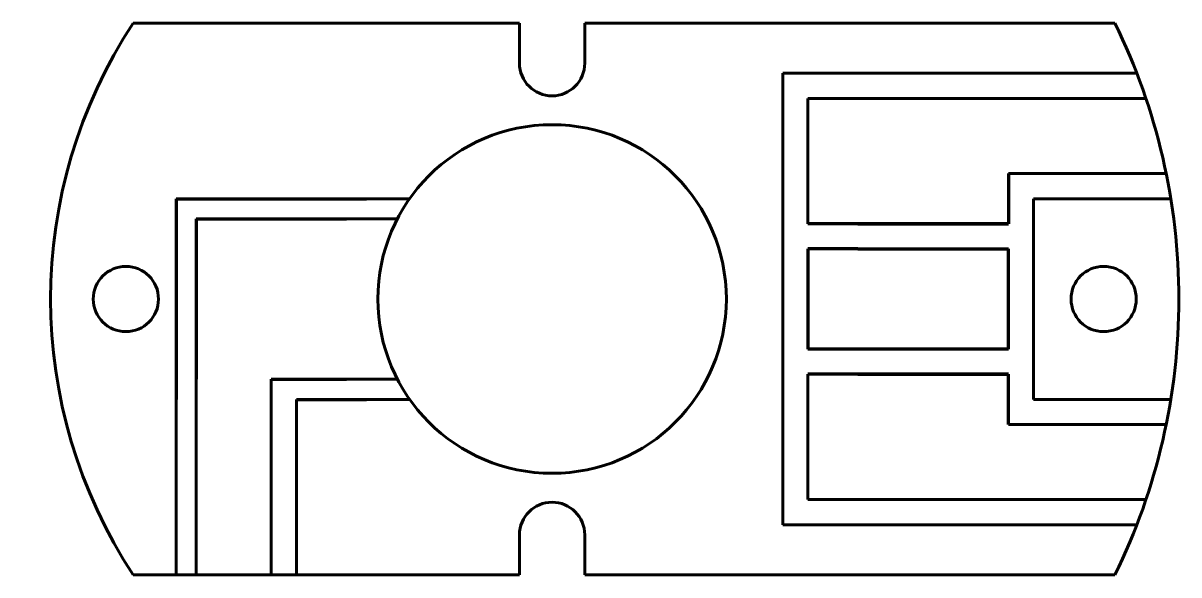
# Model space of a CAD drawing. Header units: millimetres. Extents: x -459.3 to -436.3, y -514.2 to -503.2.
import ezdxf

# ---------------------------------------------------------------- set-up
doc = ezdxf.new("R2010")
doc.units = ezdxf.units.MM
doc.linetypes.add('K5LT_BASIC', pattern=[0])
doc.linetypes.add('K5LT_REINFORCED', pattern=[0])

# ---------------------------------------------------------------- blocks, each defined once
blk = doc.blocks.new('U0')
at = {"color": 150, "linetype": 'K5LT_BASIC', "lineweight": 60, "true_color": 0x0080ff}
for p, q in [((-449.416, -503.245), (-457.118, -503.245)), ((-449.416, -504.045), (-449.416, -503.245)), ((-448.116, -504.045), (-448.116, -503.245)), ((-437.541, -503.245), (-448.116, -503.245)), ((-449.416, -513.445), (-449.416, -514.245)), ((-448.116, -513.445), (-448.116, -514.245)), ((-449.416, -514.245), (-457.118, -514.245)), ((-442.766, -514.245), (-448.116, -514.245)), ((-442.766, -514.245), (-437.541, -514.245))]:
    blk.add_line(p, q, dxfattribs=at)
for centre, radius in [((-448.766, -508.745), 3.475), ((-457.266, -508.745), 0.65)]:
    blk.add_circle(centre, radius, dxfattribs=at)
for centre, radius, start, end in [((-448.766, -508.745), 10, 146.633, 213.367), ((-448.766, -508.745), 12.5, 0, 26.1039), ((-448.766, -504.045), 0.65, 180, 0), ((-437.766, -508.745), 0.65, 0, 180), ((-437.766, -508.745), 0.65, 180, 0), ((-448.766, -508.745), 12.5, 333.8961, 0), ((-448.766, -513.445), 0.65, 0, 180)]:
    blk.add_arc(centre, radius, start, end, dxfattribs=at)
blk = doc.blocks.new('U1')
at = {"color": 134, "linetype": 'K5LT_REINFORCED', "lineweight": 100, "true_color": 0x009696}
for p, q in [((-456.266, -506.745), (-456.266, -510.745)), ((-456.266, -506.745), (-452.466, -506.745)), ((-455.866, -507.145), (-455.866, -510.345)), ((-455.866, -507.145), (-452.866, -507.145)), ((-455.866, -507.145), (-455.866, -510.345)), ((-454.366, -510.345), (-452.866, -510.345)), ((-453.866, -510.745), (-452.466, -510.745))]:
    blk.add_line(p, q, dxfattribs=at)

msp = doc.modelspace()

# ---------------------------------------------------------------- linework, layer by layer
at = {"color": 150, "linetype": 'K5LT_BASIC', "lineweight": 60, "true_color": 0x0080ff}
for p, q in [((-444.166, -504.745), (-444.166, -504.245)), ((-444.166, -504.245), (-437.104, -504.245)), ((-444.166, -507.245), (-444.166, -504.745)), ((-443.666, -507.245), (-443.666, -504.745)), ((-443.666, -504.745), (-439.666, -504.745)), ((-439.666, -504.745), (-436.923, -504.745)), ((-439.666, -506.245), (-436.518, -506.245)), ((-452.466, -506.745), (-451.607, -506.745)), ((-439.166, -507.245), (-439.166, -506.745)), ((-439.166, -506.745), (-436.427, -506.745)), ((-452.866, -507.145), (-451.85, -507.145)), ((-444.166, -510.245), (-444.166, -507.245)), ((-439.166, -510.245), (-439.166, -507.245)), ((-443.666, -507.931), (-443.666, -507.745)), ((-444.166, -510.245), (-444.166, -512.745)), ((-443.666, -510.245), (-443.666, -512.745)), ((-439.166, -510.245), (-439.166, -510.745)), ((-455.866, -510.345), (-455.866, -514.245)), ((-454.366, -514.245), (-454.366, -510.345)), ((-452.866, -510.345), (-451.85, -510.345)), ((-456.266, -510.745), (-456.266, -514.245)), ((-453.866, -510.745), (-453.866, -514.245)), ((-452.466, -510.745), (-451.607, -510.745)), ((-439.166, -510.745), (-436.427, -510.745)), ((-439.666, -511.245), (-436.518, -511.245)), ((-444.166, -512.745), (-444.166, -513.245)), ((-443.666, -512.745), (-439.666, -512.745)), ((-439.666, -512.745), (-436.923, -512.745)), ((-444.166, -513.245), (-437.104, -513.245)), ((-455.866, -514.245), (-454.366, -514.245))]:
    msp.add_line(p, q, dxfattribs=at)
at = {"color": 134, "linetype": 'K5LT_REINFORCED', "lineweight": 100, "true_color": 0x009696}
for p, q in [((-439.666, -506.245), (-439.666, -507.245)), ((-442.666, -507.245), (-443.666, -507.245)), ((-442.666, -507.245), (-439.666, -507.245)), ((-439.666, -507.245), (-442.666, -507.245)), ((-442.666, -507.745), (-443.666, -507.745)), ((-443.666, -507.745), (-443.666, -509.745)), ((-442.666, -507.745), (-439.666, -507.745)), ((-439.666, -509.745), (-439.666, -507.745)), ((-439.666, -509.745), (-443.666, -509.745)), ((-439.666, -509.745), (-442.666, -509.745)), ((-442.666, -510.245), (-443.666, -510.245)), ((-442.666, -510.245), (-443.666, -510.245)), ((-442.666, -510.245), (-439.666, -510.245)), ((-439.666, -510.245), (-442.666, -510.245)), ((-442.666, -510.245), (-439.666, -510.245)), ((-439.666, -510.245), (-442.666, -510.245)), ((-439.666, -511.245), (-439.666, -510.245))]:
    msp.add_line(p, q, dxfattribs=at)

# ---------------------------------------------------------------- block references
for name in ['U0', 'U1']:
    msp.add_blockref(name, (0, 0))

doc.saveas('drawing.dxf')
